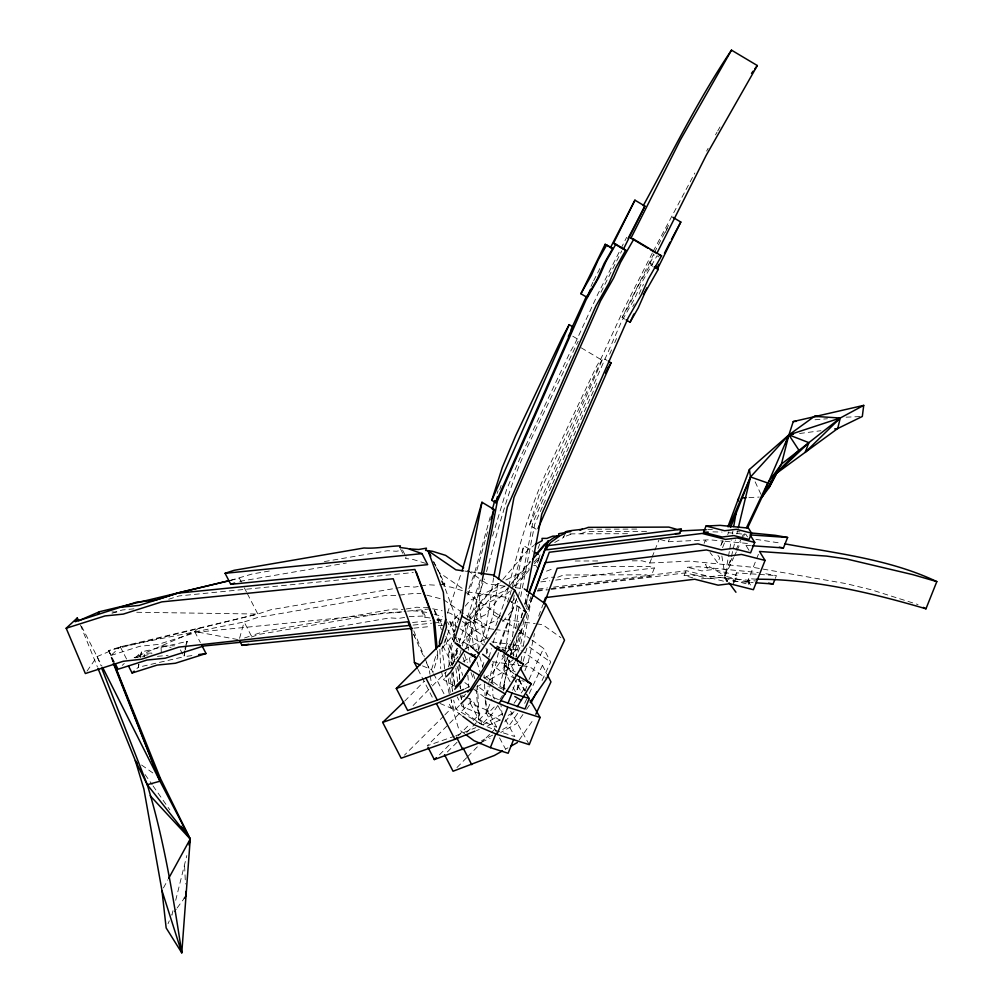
<?xml version="1.0" encoding="UTF-8"?>
<svg xmlns="http://www.w3.org/2000/svg" width="1003" height="1003" viewBox="0 0 1003 1003"><rect width="100%" height="100%" fill="white"/><g stroke="black" fill="none" stroke-linecap="round" stroke-linejoin="round"><path stroke-width="0.75" stroke-dasharray="5 3.75" d="M514.113 673.878L504.697 665.591L504.998 656.426M511.329 654.783L511.58 647.349M513.712 644.076L513.31 655.975L521.046 631.2L521.949 625.07M112.75 661.867L108.876 650.546L120.285 646.822L257.846 614.049L270.76 609.774L394.467 588.51M138.765 664.212L138.339 667.246L136.258 669.164M184.79 650.684L183.963 656.739L138.339 667.246L138.928 664.45M185.003 649.167L185.417 646.145M465.731 649.004L473.767 623.239L480.073 580.674M473.817 649.305L468.501 644.628L476.45 619.139L482.104 581.05M478.431 650.546L486.392 625.07L493.589 577.866M485.502 639.387L493.238 614.626L498.228 580.887M505.148 651.837L514.188 595.03M512.458 636.792L517.686 601.461M515.805 628.756L519.228 605.724M525.133 603.605L526.5 594.403M521.046 661.316L521.961 655.147M523.328 645.882L531.552 596.948M727.476 581.815L725.069 575.91L728.203 557.956M728.466 556.464L729.507 550.471M729.77 548.98L731.337 540.003M732.378 534.01L732.905 531.026M515.655 587.47L523.742 545.732L533.007 551.261M518.438 596.885L532.731 523.077L621.459 321.65L634.636 298.581L641.444 283.134L657.053 255.79L659.034 256.969M520.72 596.559L534.724 524.268L542.723 506.114M538.511 560.99L539.627 555.211L536.304 567.109M175.701 900.293L186.809 855.559M140.37 657.466L141.536 651.887L187.147 641.393L186.571 644.177M185.116 651.16L183.963 656.739L194.256 655.247M185.405 649.768L186.282 645.581M486.167 695.142L488.135 686.027M488.461 684.51L493.739 660.2M491.395 682.73L498.428 652.589M500.083 644.992L516.746 598.553M503.656 690.829L503.531 686.491L510.101 656.238M510.427 654.733L514.414 641.418M503.531 686.491L509.612 660.2M510.928 654.157L511.906 649.618M512.031 647.574L515.304 644.753L517.26 635.764M521.159 617.798L522.776 610.313M515.304 644.753L520.958 629.207M525.835 606.752L528.431 594.779M524.105 619.678L515.968 657.191L520.131 646.734L528.268 609.222L533.082 596.158M519.88 676.436L516.595 691.543L521.046 680.385M523.152 661.341L526.926 647.988M524.933 670.631L528.268 662.268L534.499 633.57M726.611 581.677L724.693 576.951L731.074 557.919M731.425 556.427L732.867 550.421M733.231 548.929L735.387 539.927M736.829 533.935L737.556 530.938M172.992 910.711L171.826 915.175L176.265 909.157M447.401 613.284L461.543 572.299M454.723 636.943L451.388 648.979L452.14 665.328M453.331 663.936L457.481 648.954M459.148 642.961L466.169 620.819M459.813 654.746L461.844 647.449M462.245 645.982L469.141 621.133L484.474 579.007M482.481 667.346L484.549 659.861M486.217 653.868L488.298 646.383M489 657.429L491.432 648.653M493.05 642.798L496.272 632.592M507.731 656.664L500.021 684.46L500.234 688.948M490.279 516.796L474.544 573.089L467.674 591.971M487.621 531.828L477.165 569.24L466.583 598.289M480.337 579.797L466.696 619.365M492.573 536.053L506.578 489.627L521.297 455.099L570.444 351.489L574.819 343.991L597.738 294.318L620.293 249.86M486.543 571.61C498.065 529.308 508.734 486.756 527.302 447.05L578.204 341.208M508.27 587.645L503.631 604.245L495.695 626.035M508.697 586.141C519.09 546.622 529.885 507.468 547.124 470.495L596.271 366.885L600.647 359.387L623.553 309.714L652.464 252.756M510.013 594.829L523.742 545.732M536.091 529.183L529.471 525.233L539.025 495.432L544.466 482.23L600.057 363.299L603.104 358.071L607.078 360.441M525.911 604.295L528.819 593.889M239.567 638.322L244.143 621.96L257.633 617.484L387.321 595.193C398.655 596.635 409.7 592.648 420.997 593.538M431.553 669.64L436.418 653.994L437.835 656.752L432.97 672.399L431.553 669.64L421.561 665.478M453.243 663.748L457.794 649.129M453.807 641.895L455.149 637.607M497.149 493.451L498.077 490.63M499.757 489.602L501.136 485.402M185.856 644.954L187.147 641.393L183.963 644.428M461.317 609.41L448.667 653.216L449.219 665.165M507.38 602.088L508.96 597.725M517.448 627.539L519.04 623.189M521.146 617.372L522.739 613.021M704.144 543.388L705.272 540.278L707.993 543.965M499.431 644.152L517.749 595.732M524.494 604.42L528.242 594.252M526.487 608.859L531.051 596.459M527.854 609.511L532.668 596.459M538.686 616.118L542.886 604.709M722.524 541.031L720.38 546.76L722.837 541.056M406.065 556.891L405.438 558.483L413.186 559.498L425.974 563.485M430.074 617.961L424.67 617.259L421.824 611.742L422.338 610.438L418.151 611.166L409.349 610.601M424.67 617.259L425.184 615.955L422.338 610.438M436.405 567.435L444.906 583.972L444.028 586.203L450.961 587.106L464.063 591.193M722.586 547.625L724.868 541.858M727.714 534.649L728.855 531.766M445.846 677.439L441.947 648.352L452.779 621.17L460.427 611.955M448.291 666.932L453.845 652.991L457.807 648.239M468.451 650.17L465.216 626.01L466.784 622.098M478.494 648.979L474.256 617.459L479.258 604.909L495.896 584.887L499.958 582.906M538.022 548.415L539.727 544.127M486.392 695.267L490.831 684.121M505.512 647.687L507.179 643.512L510.464 640.679M510.176 681.89L502.979 668.374L507.142 657.918L520.131 646.734M496.598 732.353L486.292 713.02L491.846 699.078M554.722 542.485L563.686 537.357L565.353 533.182M512.608 690.265L517.059 679.119L524.067 681.338M524.933 691.042L527.716 684.071M632.203 560.84L641.983 560.802L649.768 562.996L651.474 558.709M652.05 557.267L654.332 551.55M654.896 550.12L658.896 540.103M550.81 588.623L651.085 576.286L654.42 567.924L648.991 566.394L592.209 566.57M660.137 539.451L668.286 541.745L669.327 539.138M692.76 577.803L684.134 575.609L687.469 567.247L698.489 566.733L758.381 572.563M749.015 550.346L745.931 545.344L746.972 542.723M733.707 583.784L733.193 581.213L736.528 572.851L758.005 574.33M734.259 582.392L737.042 575.421L736.528 572.851M551.211 589.388L685.764 572.838L709.146 578.781L720.881 577.339L748.589 584.373L747.862 580.75L758.393 554.333M748.589 584.373L749.417 582.279L748.702 578.656L756.488 579.195M775.306 578.392L776.422 575.597L762.919 573.24M529.471 525.233L603.104 358.071M543.338 504.722L546.409 497.739M549.481 490.755L551.938 485.176M552.553 483.772L597.725 381.228M609.648 354.172L611.529 349.897M614.663 342.775L616.544 338.5M639.099 294.142L643.424 284.325M168.053 923.688L169.306 920.842M591.005 286.369L592.936 282.169M600.935 292.287L621.76 250.85M624.769 319.104L622.123 317.525L653.693 254.047M529.007 679.507L543.576 648.364L531.051 639.463M524.669 703.341L526.65 699.116M529.283 693.487L542.447 665.328L523.842 652.126M542.059 680.535L550.672 662.13L543.576 648.364M707.278 568.588L705.573 564.413L725.069 575.91L733.682 557.58M734.334 556.163L736.327 551.938M736.992 550.522L740.966 542.059M743.612 536.417L744.941 533.596M729.983 562.42L731.977 558.245M735.951 549.882L740.59 540.128M741.242 538.736L743.9 533.157M622.123 317.525L630.223 303.332L637.018 287.899L650.245 264.754L650.057 263.125L654.207 254.787M665.265 232.571L667.334 228.408M593.638 280.79L600.634 266.999M620.995 248.468L626.637 237.36M653.166 251.364L694.866 173.017M654.395 252.668L668.537 225.336M706.639 151.064L708.118 148.331M163.451 887.893L167.915 879.744M715.503 134.853L716.995 132.22M717.734 130.917L719.966 126.98M632.755 306.542L634.297 303.834M499.732 699.68L503.042 694.69M497.701 705.598L492.611 713.283L481.728 724.479L455.901 709.083L453.682 700.182M513.975 711.654L504.083 722.624M87.035 671.107L97.141 656.551L108.713 651.687M504.735 655.335L491.984 673.652L483.885 678.216M505.587 654.106L508.132 650.445M515.166 661.541L510.903 667.672L487.107 681.075M514.063 703.304L516.746 699.442M521.221 693.01L525.697 686.579M517.673 713.396L508.935 725.959L502.152 729.783M522.939 714.512L516.683 723.514L500.71 732.516M526.525 709.359L530.098 704.219M519.203 739.976L533.182 719.866M177.155 907.953L184.239 898.337M465.204 606.201L469.993 600.446L495.733 587.858L501.788 580.712M441.947 648.352L453.419 634.535M465.216 626.01L482.004 605.799L507.744 593.212L510.778 589.626M474.256 617.459L490.893 597.437L508.496 588.824M461.756 643.475L470.658 632.755L496.397 620.167L500.384 615.478M450.146 666.155L458.058 656.626M502.804 579.521L528.042 549.744L533.922 545.469M511.919 582.756L530.136 561.266M508.12 587.645L484.9 615.04L461.856 626.298M509.123 586.454L517.209 576.926L528.982 568.952M530.524 561.805L521.623 572.312L505.374 580.248M511.793 588.435L529.007 568.137M534.06 562.169L540.141 555.01M529.484 569.679L516.62 584.862L513.912 586.178M534.436 563.849L539.376 558.019M511.329 602.552L516.307 596.685M502.679 621.634L511.63 611.065M454.046 685.902L443.451 679.583L445.457 677.514M465.705 694.114L462.659 697.248L460.176 695.769M455.901 709.083L460.252 704.607M500.108 720.254L488.198 713.146L496.422 704.67M404.673 701.135L424.269 681.238M413.086 705.523L431.328 687.005M432.406 685.914L446.36 671.747M443.802 715.954L404.46 755.146M444.881 714.851L451.413 708.218L447.865 701.323M473.278 720.505L479.81 713.86L472.714 700.094L427.215 745.793L454.334 736.277M439.477 754.82L450.385 743.75M458.007 736.001L468.915 724.931M457.042 742.283L445.482 753.842M466.696 732.478L488.16 710.676L496.673 727.213L491.307 732.654M456.967 767.533L466.621 757.729M467.699 756.638L490.241 733.745M135.154 657.968L141.536 651.887L139.806 656.639L151.967 653.843M114.53 662.319L110.982 655.435L120.285 646.822L244.143 621.96L251.239 635.739L264.729 631.263L394.405 608.971L403.131 609.536M122.203 665.378L124.272 663.472M198.418 628.217L194.67 631.489L134.101 657.692L144.708 656.526L144.206 653.317L153.534 652.991M518.125 634.084L520.306 632.203M505.462 653.229L502.177 656.05L513.11 676.549M506.553 652.289L510.928 648.515M502.979 668.374L514.79 658.206M524.832 665.227L528.268 662.268M463.085 661.504L471.184 656.94M464.978 688.873L471.736 685.074M476.538 687.042L485.791 681.827M482.97 724.73L504.271 712.732M500.259 719.878L485.038 727.1M508.195 715.402L513.486 712.431M492.649 735.136L481.616 740.678M505.236 749.366L507.944 747.837M505.148 586.065L486.179 595.343L469.391 615.554L473.842 648.765M463.988 649.48L488.373 637.557M455.763 735.776L475.811 727.639M476.412 730.598L479.284 729.432M481.465 741.994L490.053 738.509M580.737 533.772L586.617 531.54L649.994 531.339M557.668 577.252L563.548 575.007L645.656 574.757L651.085 576.286M566.231 536.041L572.161 533.797M546.497 571.158L552.427 568.914M543.162 579.521L549.092 577.277L554.809 577.252M244.519 637.996L251.239 635.739M251.352 637.018L259.589 634.285L387.058 612.369L395.784 612.933L401.814 611.893M111.997 613.259L122.316 609.987L134.44 608.783M168.705 599.23L179.086 595.932L413.286 572.537M110.982 655.435L139.906 646.271L158.098 644.453L196.688 632.216L406.027 611.303M113.414 662.156L108.876 650.546L257.846 614.049L247.214 593.387M230.464 580.386L252.317 573.954L272.365 570.506M230.289 580.424L239.404 578.242L241.535 582.367M324.358 561.58L387.622 550.697L396.348 551.261L400.861 550.484M239.755 581.339L346.348 563.022M395.909 588.26L406.065 586.517L414.791 587.081L419.304 586.304M420.809 586.04L428.344 584.749L437.145 585.301M439.728 584.862L444.906 583.972M406.14 609.009L416.696 607.204L425.498 607.755L429.397 607.091M323.004 629.382L329.122 628.329M330.651 628.066L389.891 617.873L398.617 618.437L407.669 616.883M409.174 616.632L425.184 615.955M799.579 433.497L820.93 430.713M540.793 581.903L549.694 580.8M555.687 580.073L654.42 567.924M538.21 588.999L547.437 587.871M553.593 587.119L686.591 570.745L709.986 576.7L721.709 575.258L749.417 582.279M537.458 590.265L546.359 589.162M537.382 591.093L549.682 589.588M701.448 578.907L710.237 577.828L726.373 581.916M407.557 611.14L430.575 608.846M412.559 622.487L430.839 620.656M436.932 620.055L444.555 619.29M413.123 625.07L431.528 623.239M433.07 623.076L440.743 622.311L441.771 625.12M413.875 628.154L430.626 626.474M438.248 625.722L442.812 625.258M157.446 656.363L168.053 655.298M815.013 419.768L827.45 418.74M748.94 497.588L759.221 497.074M135.794 656.965L144.708 656.526M707.754 529.622L712.368 529.408M712.895 531.853L722.06 532.066M668.286 541.745L709.735 539.79L723.539 541.144M649.768 562.996L689.5 561.128L752.551 567.259L846.093 583.633L871.118 589.726L918.058 604.571M684.134 575.609L695.154 575.095L756.588 581.076M846.106 417.185L860.837 416.533M161.295 652.715L161.032 646.045L174.61 645.782M587.984 529.233L636.918 529.082M570.055 533.872L630.711 533.684M575.17 561.016L599.832 560.94M533.634 565.579L536.091 565.579M111.91 611.905L119.67 612.018M136.747 612.269L257.846 614.049M745.931 545.344L750.62 545.67M759.547 574.431L776.422 575.597M733.193 581.213L753.14 582.593M736.904 531.577L739.976 531.878M728.028 532.656L745.944 534.398L747.498 536.918M755.886 539.351L781.788 543.3M725.069 541.281L751.147 543.827M426.877 595.168L440.706 598.766M432.669 608.771L442.122 610.777M421.824 611.742L429.936 612.808M161.032 646.045L171.087 647.361M464.89 571.071L469.379 571.697M470.883 571.911L478.368 572.951M504.785 586.191L486.806 583.696L481.653 580.16M515.279 587.645L522.764 588.686M467.248 591.87L504.71 597.061L521.008 608.645M518.727 621.384L505.249 619.515L501.387 616.858M524.719 622.211L535.213 623.678M536.705 623.879L542.711 624.706L560.89 637.62M493.815 629.295L484.825 628.041L461.606 612.068M495.306 629.495L513.285 631.99M519.278 632.83L522.275 633.244L529.797 638.572M491.921 641.82L511.392 644.515M512.897 644.728L523.378 646.183M501.889 647.662L510.878 648.903M512.37 649.117L521.359 650.358M492.423 661.692L520.883 665.641M522.387 665.854L529.872 666.895L545.996 678.341M237.611 639.525L194.67 631.489L200.349 642.509M737.042 575.421L713.572 569.466L701.849 570.908L687.469 567.247M447.802 612.545L450.635 613.435L460.954 620.531M434.161 614.124L442.599 616.745M436.995 619.628L442.624 621.384M461.869 695.568L464.577 696.696M465.931 697.261L472.714 700.094M469.918 698.577L470.332 703.253L488.16 710.676M479.81 713.86L462.17 706.526L457.205 696.884M439.991 703.454L451.413 708.218M470.332 703.253L478.845 719.79L496.673 727.213M515.718 678.555L503.682 673.464L491.884 664.688M505.362 688.835L498.679 686.014L485.703 676.348M498.654 687.444L505.349 690.277M498.504 699.592L491.809 696.772L476.839 685.626M650.057 263.125L652.702 264.704M650.245 264.754L652.89 266.334M572.763 336.206L578.969 339.904M581.276 347.84L600.647 359.387M493.238 614.626L498.529 617.785M499.858 618.575L515.743 628.041M517.072 628.831L521.046 631.2M476.45 619.139L486.392 625.07M469.793 620.87L473.767 623.239M504.697 665.591L515.291 671.91M468.501 644.628L477.19 649.806M467.498 570.419L480.362 579.27M433.66 561.655L439.339 572.663L463.449 589.25M465.354 592.083L500.096 615.967M443.539 599.656L460.314 611.191M462.245 621.409L489.339 640.039M454.058 633.106L449.871 621.747L458.697 627.815M459.963 628.693L483.91 645.155M474.77 649.555L458.384 638.284L459.951 642.534M141.573 765.013L152.807 772.924M529.371 647.023L550.672 662.13M483.496 677.025L493.489 684.46M464.853 682.604L468.627 685.4M473.642 689.136L483.684 696.609M461.543 715.39L454.02 709.785L450.986 699.655M464.665 733.757L458.822 729.407L452.24 707.479L451.237 699.931M717.96 555.436L719.678 557.768L717.784 562.959L710.049 552.465M724.693 576.951L728.153 581.652M145.071 774.529L152.155 784.647M153.033 785.913L169.871 809.935M529.258 744.64L510.627 711.215M747.862 580.75L751.811 587.144M511.555 651.699L514.464 657.166M517.372 662.632L518.839 665.365M519.278 679.946L525.096 690.841M507.142 657.918L515.066 672.787M518.676 679.532L524.431 690.352M513.837 677.915L521.848 692.948M513.06 687.293L515.943 692.697M494.429 699.053L492.962 696.283L492.749 688.86M498.115 705.949L502.528 714.249M505.474 719.765L514.815 736.541L497.037 730.899L480.688 723.99L465.492 712.682L461.982 700.984M499.544 737.882L505.437 748.928M542.447 665.328L546.71 673.602M433.559 561.931L435.691 566.068M441.195 580.699L443.326 584.824M449.871 621.747L454.835 631.389M447.488 621.898L448.905 624.656M447.865 629.846L454.246 642.233M440.743 622.311L433.647 608.533L441.433 629.671M402.516 549.995L405.362 555.512M400.473 548.842L404.021 555.725M442.862 645.919L452.792 665.202M433.685 673.778L444.316 694.44M417.963 669.402L433.559 699.705M244.368 587.883L246.5 592.021M180.415 649.856L182.546 653.994M120.285 646.822L127.381 660.601M81.544 626.248L102.03 666.243M755.146 481.829L761.515 495.557M413.537 634.322L423.843 656.927M426.425 662.582L428.996 668.249L429.961 674.217M413.8 630.887L424.319 656.752M424.908 658.194L428.996 668.249M80.453 625.057L97.379 666.882M108.876 650.546L113.552 662.143M97.141 656.551L100.563 665.29M413.737 634.197L414.816 637.106M439.339 572.663L454.685 614.325L455.901 627.941M464.138 653.906L467.323 662.519M471.021 672.574L473.667 679.746M455.625 637.381L457.218 641.682L456.716 637.018M463.035 657.479L465.154 663.221M445.909 636.341L454.873 660.664M456.992 666.406L459.111 672.135L459.775 679.62M445.144 639.713L452.014 658.369L452.554 664.35M486.004 648.139L488.574 656.689M479.722 656.413L482.706 666.381M477.064 662.043L480.136 672.248M473.341 673.953L475.083 679.796M459.211 663.785L462.684 675.358M460.227 695.142L461.543 699.53M449.244 693.863L446.047 678.968M502.327 715.59L500.998 705.397M488.198 713.146L485.377 701.899L485.176 697.424M481.728 724.479L478.757 712.606L477.491 685.325M459.85 686.039L460.553 688.835M454.685 683.946L452.491 672.762M452.729 691.33L449.783 677.125M441.395 671.371L443.451 679.583M721.859 555.963L725.069 575.91M430.199 675.709L431.641 684.66M479.258 604.909L484.299 642.434M469.467 657.717L470.081 662.243M452.779 621.17L454.221 631.877M454.422 633.42L455.65 642.597M456.478 648.728L457.707 657.905M453.845 652.991L455.061 662.055M455.876 668.098L457.694 681.689M448.391 678.793L450.222 692.383M476.061 688.61L478.845 719.79M467.824 675.195L468.94 687.669M460.302 685.588L460.578 688.585M461.242 696.057L461.505 699.053M453.218 671.822L454.409 685.275M437.295 650.721L437.835 656.752M563.586 536.053L563.686 537.357M484.136 674.994L484.273 677.978M484.549 683.958L485.101 695.919M458.872 665.114L459.575 680.059M451.814 672.963L452.654 691.155M439.815 649.305L440.706 668.625M184.615 866.09L185.455 883.994M504.371 684.41L504.534 690.189M492.498 679.934L492.586 682.905M485.954 701.122L486.292 713.02"/><path stroke-width="1.5" d="M114.129 663.597L160.304 778.19L159.991 781.212L190.231 839.022L181.781 952.85L166.159 927.938L161.972 890.614L143.868 788.922L135.33 760.625L97.968 668.324M787.957 437.847L793.248 421.561L863.721 405.375L862.317 416.471L837.718 428.519L776.661 473.215L769.088 487.596L762.155 496.924L747.586 527.954M455.6 636.178L461.856 616.13L468.163 573.566L481.967 502.265L493.89 509.374L481.252 574.631M482.104 581.05L497.35 501.224L585.965 300.06L599.142 276.978L605.95 261.545L615.829 244.231L625.759 250.148L615.88 267.462L609.072 282.896L595.895 305.978L507.292 507.142L493.877 576.361M498.466 579.358L513.975 497.45L600.509 301L613.686 277.931L620.493 262.485L633.758 239.241L661.566 255.828L648.302 279.06L641.494 294.506L628.317 317.587L541.783 514.025L526.951 591.331M733.695 526.537L736.302 511.568M738.133 501.099L738.659 498.102M188.99 845.04L190.231 839.022L160.304 778.19M738.271 527.942L750.52 476.964L749.404 469.492L788.897 434.901L814.474 416.358L817.483 416.433M863.721 405.375L840.251 418.025L788.897 434.901L781.425 464.101L779.883 466.721M445.733 619.302L439.464 641.882L439.678 646.333M481.967 502.265L462.07 570.845M491.783 500.334L502.315 467.398L515.743 435.603L562.044 337.986L569.165 324.659L573.139 327.028L495.758 502.691L491.783 500.334L569.165 324.659M492.348 509.386L494.83 500.497M490.956 519.855L493.89 509.374M495.758 502.691L497.463 496.573M529.321 591.356L536.818 571.02M537.345 569.566L542.836 554.697M528.97 593.325L548.34 540.805L532.505 559.473M533.195 595.005L545.118 562.708L697.912 543.902L721.295 549.845L733.03 548.403L750.57 552.854L754.732 542.397L750.094 534.887L787.606 537.47L783.443 547.926L752.175 545.77M533.082 596.158L549.28 552.252L702.075 533.446L725.47 539.388L737.192 537.947L754.732 542.397M543.939 601.863L545.519 597.587L694.728 579.232L718.11 585.175L729.845 583.733L753.391 589.701L765.063 560.426L759.534 551.474L826.547 556.088L846.068 558.859L912.918 574.669L936.815 581.602L925.97 608.796C870.754 592.648 814.411 579.182 756.488 579.195M543.939 604.232L557.192 568.3L706.4 549.945L729.783 555.9L741.518 554.446L765.063 560.426M727.902 526.725L749.404 469.492M771.294 481.741L769.088 487.596L779.256 468.251M785.587 443.677L788.897 434.901L793.473 434.299M834.672 428.92L837.718 428.519L840.251 418.025L808.869 442.649L805.146 452.403L840.251 418.025L814.474 416.358M730.56 527.44L750.52 476.964L788.897 434.901L808.869 442.649L776.661 473.215L778.704 469.304M543.338 553.343L548.34 540.805M547.977 545.645L546.309 549.832L679.733 533.42L681.401 529.233L677.125 529.434L668.851 527.102L588.285 527.352C580.925 530.574 572.763 529.521 565.253 531.866L565.353 533.182L559.799 535.828L550.71 542.435L547.977 545.645L681.401 529.233M465.831 734.635L474.018 740.715L490.367 747.624L495.921 733.682M507.869 703.554L512.044 693.098L529.183 698.539L525.008 708.996L501.187 700.733M496.999 734.409L507.831 707.215L540.09 717.458L529.258 744.64L496.999 734.409L474.093 724.73L462.809 716.318M513.699 739.324L508.145 753.266L490.367 747.624M703.529 532.292L706.037 526.023L720.079 525.359L748.439 528.117L751.548 533.157L749.053 539.438L733.87 535.577L722.135 537.019L703.529 532.292L708.218 532.079M756.212 582.806L773.087 583.959L774.755 579.784M778.341 469.354L762.155 496.924L788.897 434.901L799.002 450.36L772.473 476.463M728.993 526.813L750.52 476.964L767.734 483.007L781.425 464.101L808.869 442.649M762.155 496.924L765.803 488.461M787.067 439.126L788.897 434.901M538.034 528.568L611.053 362.81L608.395 361.23M580.9 293.729L605.16 244.306L612.695 248.506L604.132 263.488L597.337 278.934L586.855 297.277L580.9 293.729L591.381 275.374L598.177 259.94L606.727 244.945M570.983 329.786L586.479 296.173M573.139 327.028L568.337 336.369M586.855 297.277L590.591 289.177M626.098 319.894L630.06 322.264L633.883 314.002M478.368 572.951L493.351 575.032L514.677 590.165L496.786 628.405L480.638 651.611L477.942 653.141M508.797 649.029L526.023 612.206L514.677 590.165M524.268 588.899L546.096 604.395L527.954 643.161L516.018 660.325M536.755 691.869L531.001 702.927M535.815 714.236L550.96 681.864L547.412 674.969M605.524 373.254L607.931 368.176M746.545 527.591L767.734 483.007M623.427 249.183L613.497 243.265L634.937 200.174L644.866 206.091L623.427 249.183L625.759 250.148M647.762 248.105L630.975 238.1L680.36 139.956L731.5 50.15L757.328 65.546L706.187 155.352L656.802 253.483L650.345 249.634M630.06 322.264L638.171 308.071L644.967 292.638L658.181 269.481L658.006 267.864L680.811 222.039L672.863 217.3M610.438 247.691L634.937 200.174M628.066 238.438L644.866 206.091M643.424 294.681L646.935 287.773M657.441 267.061L658.846 264.303M664.45 253.257L670.054 242.212M643.262 205.64C671.985 153.484 698.063 99.51 731.5 50.15M671.458 239.454L680.811 222.039M168.667 878.39L190.231 839.022L181.38 826.372M228.972 580.737L99.485 611.717L78.698 620.732L77.281 617.973L75.187 621.71L136.709 602.101L154.888 600.283L178.622 592.76L228.772 580.787M98.006 614.363L99.485 611.717M607.994 368.038L611.053 362.81M446.46 676.486L450.485 672.349L464.201 650.684L454.886 642.848M455.375 686.691L462.396 679.445L476.124 657.78L463.486 650.408M454.748 689.237L460.841 682.98L479.371 653.542L474.883 650.232M467.724 692.032L470.771 688.898L489.301 659.46L482.681 654.295M461.342 703.492L466.784 697.887L479.522 678.667L497.601 648.628L523.428 664.024L499.394 703.028M517.272 706.664L531.377 683.87L515.479 674.392M530.198 702.263L546.397 678.968L564.526 640.202L546.096 604.395M184.239 898.337L186.006 895.93L185.806 891.454M751.51 73.369L753.165 71.138M754.833 68.894L757.328 65.546M536.204 554.095L544.303 544.554L553.48 537.884L558.809 535.339L558.684 533.772L570.757 531.502M403.595 702.238L382.682 722.386L401.125 758.205L454.873 739.336L474.983 731.174M411.644 630.147L407.832 621.785L178.885 647.098L141.247 659.284L123.244 661.278L85.355 673.527L66.185 628.242L77.281 617.973M128.547 666.13L132.095 673.013L134.176 671.095M463.599 689.437L437.283 700.107L407.669 710.513L396.31 688.472L441.445 643.174L446.448 627.088L443.339 592.284L427.98 550.634L455.901 569.829L463.386 570.87M427.917 747.172L434.312 759.572L436.38 757.666M535.101 544.616L542.197 540.642L542.009 538.398L546.923 538.385L552.854 536.141L558.571 536.129M472.538 656.188L475.234 654.658M502.516 750.896L494.379 755.485L453.043 771.232L444.53 754.707M510.665 746.307L517.448 742.496M396.31 688.472L425.936 678.066L452.24 667.396M382.682 722.386L436.43 703.529L470.909 689.525M434.312 759.572L480.036 742.571M579.997 530.148L582.354 529.258M225.086 573.302L234.075 570.318L364.001 547.989C376.213 548.854 388.236 546.083 400.398 545.87L399.771 547.462L407.506 548.478L422 553.631L427.679 564.651L230.765 584.323L225.086 573.302L422 553.631M230.765 584.323L234.614 583.044M66.185 628.242L105.027 615.93L123.219 614.112L161.809 601.875L393.214 578.756L411.33 627.916L414.415 662.507L417.248 668.023M132.095 673.013L157.145 665.077L175.337 663.259L206.029 653.53L201.766 645.268M137.098 763.145L135.33 760.625L147.278 784.71L159.991 781.212L113.991 663.61M239.855 641.193L241.986 645.33L248.706 644.34M198.669 654.595L206.029 653.53M120.899 607.229L139.091 605.411L177.669 593.187L414.941 569.478L433.321 619.34L436.017 649.468M410.051 625.383L203.772 645.982L165.194 658.219L147.002 660.037L118.066 669.214L115.232 663.698M241.986 645.33L412.346 628.304M793.248 421.561L796.357 421.31M741.593 497.952L746.006 497.739M680.122 530.926L706.225 529.697M675.458 533.621L679.733 533.42M409.901 548.929L418.702 549.494L426.476 548.152L425.598 550.396L432.519 551.299L445.62 555.374L463.637 567.773M750.708 532.919L775.256 535.314L787.606 537.47M784.86 543.839C835.938 553.33 889.41 559.047 936.815 581.602M779.318 547.212L783.443 547.926M768.586 583.182L773.087 583.959M751.548 533.157L736.365 529.308L724.642 530.75L706.037 526.023M490.154 643.475L494.805 647.562L497.601 648.628M523.428 664.024L520.62 662.958L515.981 658.871M476.124 657.78L471.109 653.73M531.377 683.87L526.863 680.586M630.975 238.1L633.758 239.241M658.783 254.674L661.566 255.828M613.497 243.265L615.829 244.231M612.695 248.506L605.16 244.306M414.415 662.507L420.132 664.889M506.691 690.841L512.044 693.098M484.938 697.536L507.831 707.215M923.337 607.379L925.97 608.796M655.36 266.284L658.006 267.864M654.219 267.124L658.181 269.481M534.336 552.051L538.31 554.421M461.856 616.13L468.476 620.08M497.124 646.321L499.707 647.863M502.29 649.392L504.873 650.934M494.805 647.562L501.262 651.411M503.845 652.953L512.884 658.344M515.467 659.874L518.037 661.416M456.453 643.475L460.427 645.844M457.92 661.115L469.843 668.224M469.768 669.502L479.697 675.42M514.79 696.483L521.41 700.42M479.522 678.667L505.336 694.063M523.516 610.426L526.023 612.206M150.187 795.755L190.231 839.022L147.278 784.71L101.704 668.199M729.018 582.831L735.951 592.234M528.268 682.679L520.294 668.098M526.6 694.402L529.183 698.539M540.09 717.458L530.186 700.395M508.634 646.245L510.828 650.333M427.98 550.634L430.826 556.138M463.21 748.15L471.723 764.687M425.936 678.066L437.283 700.107M456.478 737.155L462.859 749.554M436.43 703.529L454.873 739.336M102.732 667.622L159.991 781.212L113.326 663.334M416.37 572.224L434.75 622.098L437.032 647.712M161.972 890.614L181.781 952.85C173.155 896.343 163.978 839.436 147.278 784.71"/></g></svg>
